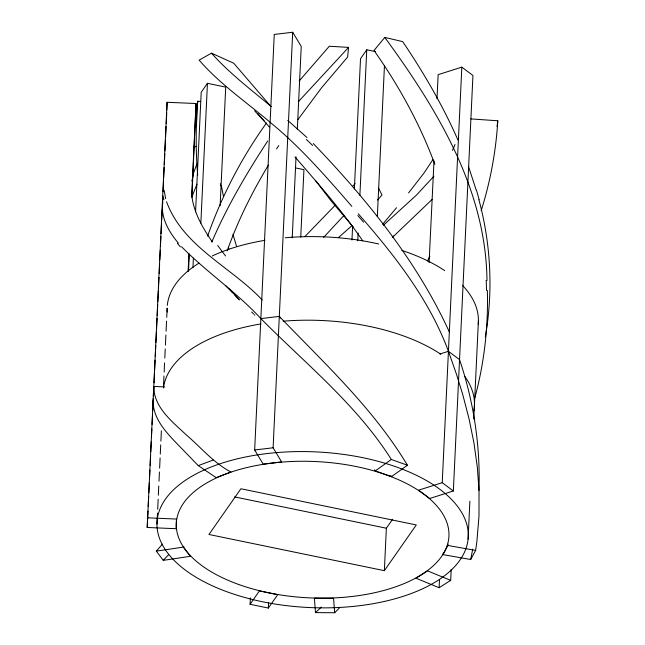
<?xml version="1.0" encoding="UTF-8"?>
<svg xmlns="http://www.w3.org/2000/svg" width="645" height="645" viewBox="0 0 645 645"><rect width="100%" height="100%" fill="white"/><g stroke="black" fill="none" stroke-linecap="round" stroke-linejoin="round"><path stroke-width="0.97" d="M147.479 517.814L176.44 519.056L176.149 528.715L147.197 527.473L167.079 102.281L196.032 103.523L191.888 197.418M153.736 393.635L153.389 396.094L153.679 386.436L164.66 386.903M166.845 110.005L167.079 102.281M478.953 490.426C480.493 446.114 473.72 401.585 459.546 359.604L448.428 351.299C429.239 299.248 394.393 255.089 358.265 213.761M153.188 398.489C151.777 417.573 166.007 432.287 178.286 445.002L198.249 465.617L216.131 477.614L231.007 472.051C213.503 462.868 201.055 447.477 186.252 434.867C172.175 421.596 153.929 407.535 153.679 386.436M188.525 271.013L189.275 254.549M147.197 527.473L147.971 511.05M148.181 506.486L148.656 496.457M148.826 492.804L149.301 482.766M149.519 478.203L149.906 469.995M150.116 465.432L150.591 455.394M150.761 451.75L151.236 441.712M151.454 437.149L151.841 428.941M152.059 424.378L152.526 414.34M152.704 410.696L153.171 400.658M153.389 396.094L153.849 386.411M154.018 382.783L154.486 372.834M154.623 369.916L155.082 360.176M155.268 356.29L155.767 345.575M155.913 342.656L156.412 331.949M156.55 329.031L157.058 318.324M157.195 315.397L157.702 304.69M157.84 301.771L158.339 291.064M158.477 288.146L158.984 277.431M159.17 273.536L159.629 263.805M159.815 259.911L160.274 250.179M160.452 246.285L160.911 236.546M161.048 233.627L161.556 222.92M161.693 220.001L162.201 209.286M162.379 205.392L162.838 195.661M163.024 191.767L163.532 181.06M163.669 178.141L164.177 167.426M164.314 164.507L164.814 153.8M164.951 150.882L165.459 140.175M165.596 137.248L166.104 126.541M166.241 123.622L166.741 112.915M156.969 524.103L157.493 513.073M157.686 509.276L158.162 499.246M158.347 495.231L158.767 485.991M159.009 481.194L159.428 471.955M159.629 468.157L160.097 457.91M160.291 454.112L160.71 444.873M160.903 441.075L161.371 430.836M163.508 385.944L163.975 375.995M164.161 372.012L164.572 362.877M164.822 358.08L165.233 348.945M165.426 345.148L165.886 335.021M166.088 331.224L166.547 321.089M166.741 317.292L167.168 308.334M188.122 271.255L188.961 253.493M191.662 196.265L196.032 103.523M192.936 267.764L193.387 258.121M195.572 211.834L201.208 92.259L207.448 83.326L225.718 87.099L220.122 205.707M200.853 223.154L207.448 83.326M292.701 32.25L273.109 447.783L281.647 461.941L263.2 464.142L254.662 449.984L274.254 34.451L292.701 32.25L301.239 46.408L297.337 129.29M250.083 604.292L259.435 590.901L277.705 594.674L268.352 608.066L250.083 604.292L250.381 597.907M268.352 608.066L268.61 602.591M292.217 237.82L296.031 156.912M300.747 237.15L303.932 169.651L295.273 167.861M351.968 240.013L352.605 226.508M354.379 188.904L360.515 58.719L366.755 49.786L375.406 51.576M357.749 240.722L358.112 233.006M359.886 195.403L366.755 49.786M377.341 216.526L384.436 66.096M384.356 570.672L416.291 524.949L240.899 488.757L208.956 534.479L384.356 570.672L386.355 528.215L392.636 519.233M461.828 67.145L472.946 75.449L453.346 490.982L442.236 482.678L461.828 67.145L438.149 74.659L436.988 98.879M451.21 569.43L450.694 580.379L427.522 570.865L415.944 578.194L439.116 587.708L439.503 579.5M468.085 539.131A155.784 77.892 2.7 0 0 241.665 457.821A155.784 77.892 2.7 0 0 228.128 592.199A155.784 77.892 2.7 0 0 468.085 539.131L469.891 501.229M473.769 418.992L478.421 320.38M429.086 262.596L433.996 160.879M470.906 118.914L497.803 120.776C495.965 151.261 490.385 181.519 481.186 210.649M200.619 101.41L197.725 101.233C195.83 125.815 195.604 150.551 197.684 175.126M197.725 101.233L196.765 110.859L196.515 126.428M299.167 81.004L329.305 46.238L348.582 47.399L347.623 57.026L321.516 87.849L297.877 119.664M497.029 126.533L497.803 120.776M191.912 181.1L193.726 172.537L196.91 163.975M439.906 354.008L448.428 351.299L456.515 374.366L462.755 394.611L469.012 418.645L473.954 442.994L477.332 467.206L479.025 490.595L478.985 516.242L476.897 541.357L475.639 550.395L470.705 559.513L442.954 554.611L447.848 545.476L448.049 544.106M486.007 332.723C493.135 288.557 490.547 242.947 478.913 199.765M485.338 336.859L485.878 333.554M162.854 202.022C160.25 217.317 168.909 231.853 178.351 243.133M472.729 549.113L470.705 559.513M442.954 554.611L443.236 553.257M474.43 399.255C484.218 363.885 488.362 327.047 487.338 290.379M192.025 196.628L196.983 184.131M207.593 236.159C221.767 195.911 241.609 157.662 266.498 122.993M227.201 250.849C237.771 220.88 252.05 192.339 268.409 165.128M211.778 242.06C226.984 206.634 246.632 173.255 267.691 141.029M429.901 256.202L427.498 260.967M432.9 159.662L423.717 173.432L408.567 192.911M183.382 547.097L190.34 556.312L163.249 560.36L156.324 551.136L183.382 547.097L183.89 546.315M156.324 551.136L162.419 544.146M457.918 139.949C442.793 105.474 423.733 72.829 402.706 41.627L384.791 37.402L374.011 50.479C398.86 85.721 419.855 123.84 434.859 164.314M396.514 207.722L382.63 224.331M392.362 237.263L393.394 236.014M433.916 176.238L416.404 195.161L383.42 225.25M298.345 101.716L348.582 47.399M163.249 560.36L168.692 554.603M355.137 183.591L352.509 186.478M343.946 215.47L323.653 237.328M377.462 200.063L381.993 195.04L378.454 187.88M335.319 205.102L305.029 236.449M432.037 199.515L392.628 237.223M339.383 608.017L334.682 612.75L315.494 612.597L314.373 598.125L333.554 598.262L334.682 612.75M321.307 607.09L315.494 612.597M351.323 226.185L338.375 237.674M375.277 470.923L391.322 459.466L407.455 465.255L391.426 476.695L375.277 470.923L374.56 469.729M439.116 587.708L450.694 580.379M269.973 105.385L233.732 63.234L211.495 53.156L199.128 60.138C220.284 84.527 247.245 102.732 271.658 123.566C301.368 148.1 326.66 177.319 351.839 206.327M213.156 460.079L198.249 465.617M442.236 482.678L418.557 490.192L429.675 498.496L453.346 490.982M193.726 147.173L196.556 146.383M181.543 246.729C206.642 272.125 236.65 292.217 260.854 318.606L279.301 316.405C324.645 363.498 373.511 408.736 407.455 465.255M254.662 449.984L273.109 447.783M475.639 550.395L447.848 545.476M234.611 496.908L386.355 528.215M271.287 106.602C250.776 89.486 229.297 73.207 211.495 53.156M287.735 120.373L306.972 137.522M251.711 312.027L252.751 313.043M313.301 143.569C366.957 199.466 416.92 261.088 449.339 331.965M260.854 318.606C305.827 363.957 356.838 404.867 391.322 459.466M225.734 285.711L232.627 292.87M234.699 295.015L238.844 299.312M254.646 110.884L264.248 121.099M254.396 314.752L254.831 315.22M229.499 288.968L239.448 299.941M353.307 227.072L331.304 201.111L315.865 180.963M295.039 156.977C318.574 184.156 342.398 211.229 362.796 240.908M269.288 126.976L257.968 113.754M384.791 37.402C436.915 108.795 485.991 189.203 486.983 280.47M212.245 241.859C201.966 226.83 192.299 210.109 191.476 191.452M262.313 300.062C231.345 267.038 182.938 246.688 166.539 201.708M279.301 316.405L280.309 318.074M390.757 475.486L391.426 476.695M468.48 166.418L476.3 190.38M236.441 245.93L232.926 234.32M228.346 247.18L228.894 249.091M165.636 198.7L164.177 190.348M223.372 196.08L221.364 185.696M464.884 376.551A155.784 77.892 2.7 0 1 473.898 410.526M163.467 388A155.784 77.892 2.7 0 1 261.015 323.911M283.195 321.194A155.784 77.892 2.7 0 1 440.769 354.202M486.169 280.406A388.742 319.073 69.3 0 1 486.54 290.29M476.502 190.315A389.661 383.694 -42.1 0 1 479.122 199.708M357.814 215.519A388.742 12.255 49.6 0 1 363.595 222.219M306.359 139.457A389.661 238.674 67.3 0 1 312.64 145.504M180.479 246.898A389.12 148.793 -1.9 0 1 177.367 243.278M163.903 199.861A389.846 74.86 37.8 0 1 163.249 197.007M225.573 255.96A326.12 54.728 40.1 0 1 217.728 245.503M253.211 313.534A12.311 1.064 49.7 0 1 253.606 313.946M167.208 312.043A155.784 77.892 2.7 0 1 167.12 308.213M167.305 305.351A155.784 77.892 2.7 0 1 199.079 263.063M212.237 255.968A155.784 77.892 2.7 0 1 264.958 240.335M285.211 237.779A155.784 77.892 2.7 0 1 378.696 243.987M401.787 250.389A155.784 77.892 2.7 0 1 444.711 270.626M462.489 285.348A155.784 77.892 2.7 0 1 478.219 324.177M454.983 144.448A283.349 19.81 -46.8 0 1 452.395 150.301M276.536 148.906A290.919 210.601 -65.9 0 1 278.777 145.568M220.711 185.816A363.635 348.179 81.1 0 1 220.34 183.728M238.61 584.451A136.466 68.233 2.7 0 0 448.807 537.962A136.466 68.233 2.7 0 0 250.47 466.738A136.466 68.233 2.7 0 0 238.61 584.451"/></g></svg>
